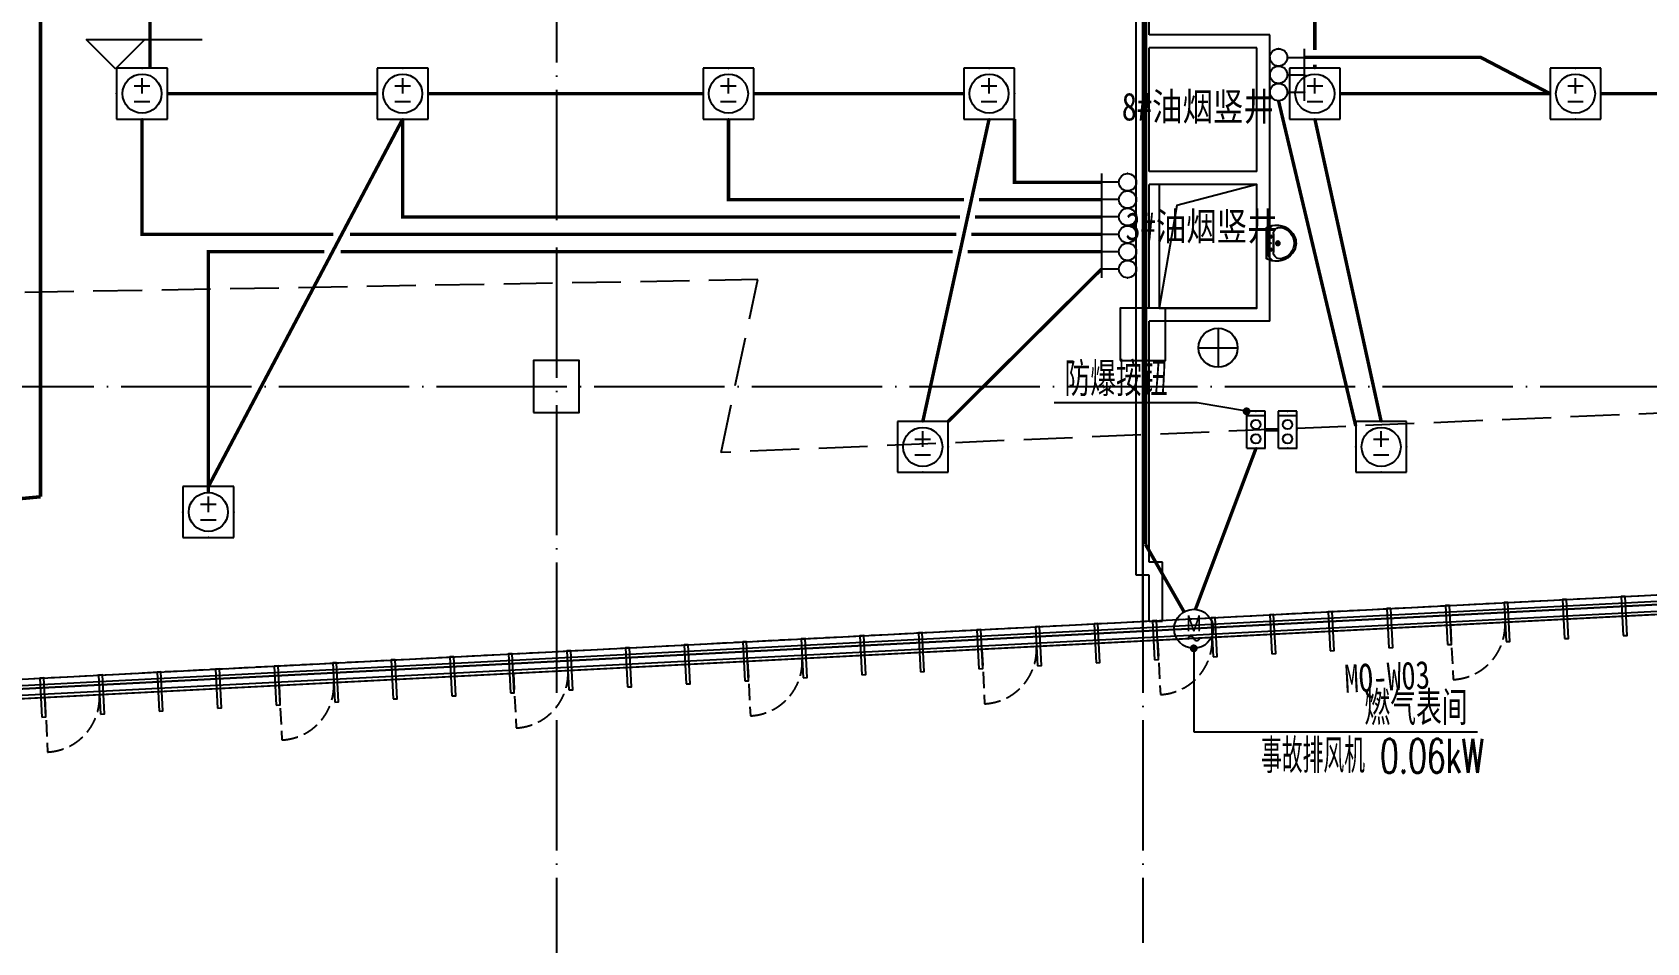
# Model space of a CAD drawing. Extents: x -233336 to 840473, y -28113 to 330904.
# Drawn here: x 42356 to 67134, y 80555 to 94540 of the extents above; entities that cross this region are included whole.
import ezdxf
from ezdxf.enums import TextEntityAlignment as Align
from ezdxf.xclip import XClip

# ---------------------------------------------------------------- set-up
doc = ezdxf.new("R2010")
doc.units = 0
doc.header["$LTSCALE"] = 1000
doc.header["$XCLIPFRAME"] = 2
for name, pattern in [('104-14# 核心筒$0$DOTE', [2.42, 2, -0.2, 0.02, -0.2]), ('14#楼幕墙$0$DASH', [0.35, 0.25, -0.1]), ('DASH', [0.35, 0.25, -0.1]), ('X-104 14#平面$0$$0$DASH', [0.35, 0.25, -0.1]), ('X-104 14#平面$0$109 3#平面$0$DASH', [0.35, 0.25, -0.1])]:
    doc.linetypes.add(name, pattern=pattern)
doc.layers.get('0').update_dxf_attribs({"linetype": 'CONTINUOUS'})
doc.layers.get('Defpoints').update_dxf_attribs({"linetype": 'CONTINUOUS'})
for name, color, linetype in [('104-14# 核心筒$0$01-标注_轴线坐标', 8, 'CONTINUOUS'), ('104-14# 核心筒$0$A_AXIS-轴线', 8, '104-14# 核心筒$0$DOTE'), ('104-14# 核心筒$0$A_STR-砼柱', 8, 'CONTINUOUS'), ('14#楼幕墙$0$A-C_玻璃幕墙', 8, 'CONTINUOUS'), ('14#楼幕墙$0$A-C_窗', 8, 'CONTINUOUS'), ('EQUIP-动力', 80, 'CONTINUOUS'), ('EQUIP-照明', 80, 'CONTINUOUS'), ('WIRE-动力控制', 160, 'DASH'), ('WIRE-插座', 160, 'CONTINUOUS'), ('X-104 14#平面$0$01-标注_标高', 8, 'CONTINUOUS'), ('X-104 14#平面$0$02-TEXT_标注', 9, 'CONTINUOUS'), ('X-104 14#平面$0$02-TEXT_门窗', 9, 'CONTINUOUS'), ('X-104 14#平面$0$A-C_玻璃幕墙', 8, 'CONTINUOUS'), ('X-104 14#平面$0$A-I_卫-洁具', 8, 'CONTINUOUS'), ('X-104 14#平面$0$A-SUR_吊顶', 8, 'CONTINUOUS'), ('X-104 14#平面$0$A-TECH_结构', 8, 'CONTINUOUS'), ('X-104 14#平面$0$A_STR-砌块墙', 7, 'CONTINUOUS'), ('X-104 14#平面$0$DUCT-新风管立管', 3, 'CONTINUOUS')]:
    doc.layers.add(name, color=color, linetype=linetype)
doc.layers.add('2019.06.25燃气表间不打印', color=7, linetype='CONTINUOUS', plot=False)
doc.layers.add('X-104 14#平面$0$000套内', color=8, linetype='CONTINUOUS', lineweight=30)
doc.styles.add('_TEL_DIM', font='ROMANS2', dxfattribs={"width": 0.8, "height": 3.5, "bigfont": 'HZDF2'})
doc.styles.get("Standard").update_dxf_attribs({"font": 'GBENOR', "bigfont": 'GBCBIG'})
doc.styles.add('X-104 14#平面$0$_TCH_WINDOW', font='STXIHEI.TTF', dxfattribs={"width": 0.75, "height": 3.5})
doc.styles.add('X-104 14#平面$0$Standard', font='STXIHEI.TTF', dxfattribs={"width": 0.8})

# ---------------------------------------------------------------- blocks, each defined once
blk = doc.blocks.new('$equip$00001811')
blk.add_circle((0, 0), 0.5)
for centre, radius, start, end in [((-0.073, -0.273), 0.0768, 17.2272, 184.2164), ((0.073, -0.227), 0.0769, 197.2591, 5.1179)]:
    blk.add_arc(centre, radius, start, end)
at = {"color": 7, "style": '_TEL_DIM'}
blk.add_attdef('$TEXT$', text='', height=0.4, dxfattribs=at).set_placement((0.001, 0.137), align=Align.MIDDLE_CENTER)
at = {"color": 7, "style": '_TEL_DIM', "flags": 1}
blk.add_attdef('A', text='', height=0.00002, dxfattribs=at).set_placement((0, 0), align=Align.MIDDLE_CENTER)
blk = doc.blocks.new('14#楼幕墙$0$A$C103B1A8E')
blk.add_lwpolyline([(0, 0), (60, 0), (60, 600), (0, 600)], close=True)
blk = doc.blocks.new('14#楼幕墙$0$A$C09283E46')
at = {"rotation": 0.4546658823147814}
for p in [(18901, -3818), (19801, -3811), (20701, -3804), (21601, -3797), (22501, -3789), (23401, -3782), (24301, -3775), (25201, -3768), (26101, -3761), (1802, -3953), (2701, -3946), (3601, -3938), (4501, -3931), (5401, -3924), (6301, -3917), (7201, -3910), (8101, -3903), (9001, -3896), (9901, -3889), (10801, -3882), (11701, -3875), (12601, -3868), (13501, -3860), (14401, -3853), (15301, -3846), (16201, -3839), (17101, -3832), (18001, -3825)]:
    blk.add_blockref('14#楼幕墙$0$A$C103B1A8E', p, dxfattribs=at)
blk = doc.blocks.new('14#楼幕墙$0$A$C2CD63A88')
at = {"linetype": '14#楼幕墙$0$DASH'}
blk.add_lwpolyline([(0, 670), (0, -170)], dxfattribs=at)
blk.add_arc((0, 670), 840, 270, 0, dxfattribs=at)
blk = doc.blocks.new('14#楼幕墙')
at = {"layer": '14#楼幕墙$0$A-C_玻璃幕墙'}
for p, q in [((40200, 84502), (83848, 86753)), ((39904, 84237), (83846, 86503)), ((40081, 84396), (83848, 86653)), ((39845, 84184), (83846, 86453))]:
    blk.add_line(p, q, dxfattribs=at)
at = {"layer": '14#楼幕墙$0$A-C_玻璃幕墙', "rotation": 2.499999999999448}
blk.add_blockref('14#楼幕墙$0$A$C09283E46', (40532, 87891), dxfattribs=at)
at = {"layer": '14#楼幕墙$0$A-C_窗', "rotation": 2.951784843777751}
for p in [(59661, 84536), (64155, 84767), (56964, 84395), (53369, 84210), (46179, 83839), (49774, 84024), (42583, 83654)]:
    blk.add_blockref('14#楼幕墙$0$A$C2CD63A88', p, dxfattribs=at)
blk = doc.blocks.new('_FZHK')
blk.add_lwpolyline([(-0.5, -0.5), (0.5, -0.5), (0.5, 0.5), (-0.5, 0.5)], close=True)
blk = doc.blocks.new('104-14# 核心筒')
at = {"layer": '104-14# 核心筒$0$01-标注_轴线坐标'}
blk.add_line((50400, 80554.9), (50400, 76054.9), dxfattribs=at)
at = {"layer": '104-14# 核心筒$0$A_AXIS-轴线'}
for p, q in [((50400, 139633.6), (50400, 80554.9)), ((59400, 139633.6), (59400, 80554.9)), ((-9520, 89100), (68400, 89100))]:
    blk.add_line(p, q, dxfattribs=at)
at = {"layer": '104-14# 核心筒$0$A_STR-砼柱', "xscale": 700, "yscale": 800, "zscale": 800}
for p in [(59400, 89900), (50400, 89100)]:
    blk.add_blockref('_FZHK', p, dxfattribs=at)
blk = doc.blocks.new('X-104 14#平面$0$rqg')
at = {"color": 3}
for p, q in [((0, 300), (0, -300)), ((-300, 0), (300, 0))]:
    blk.add_line(p, q, dxfattribs=at)
blk.add_circle((0, 0), 300, dxfattribs=at)
blk = doc.blocks.new('X-104 14#平面$0$$lvtry$00000178')
at = {"color": 0}
for p, q in [((-238, 0), (238, 0)), ((-214, -36), (-272, -91)), ((-180, -23), (180, -23)), ((-142, -105), (140, -105)), ((140, -105), (-142, -105)), ((216, -37), (268, -91))]:
    blk.add_line(p, q, dxfattribs=at)
blk.add_lwpolyline([(-104, -430, 0.224698), (110, -425, 0.348046), (269, -79), (239, 0), (-241, 0), (-271, -79, 0.356844)], format="xyb", close=True, dxfattribs=at)
for centre, radius in [((-100, -65), 16.3), ((1, -172), 31.6), ((100, -65), 16.3)]:
    blk.add_circle(centre, radius, dxfattribs=at)
at = {"color": 0, "lineweight": 13}
blk.add_circle((1, -172), 23, dxfattribs=at)
at = {"color": 0}
for centre, radius, start, end in [((-142, -205), 100, 90, 190.5602), ((-1, -179), 243, 190.5602, 349.4398), ((-180, -73), 50, 90, 133.181), ((140, -205), 100, 349.4398, 90), ((180, -73), 50, 44.5607, 90)]:
    blk.add_arc(centre, radius, start, end, dxfattribs=at)
for p in [(0, -65), (1, -172)]:
    blk.add_point(p, dxfattribs=at)
blk = doc.blocks.new('X-104 14#平面')
at = {"layer": 'X-104 14#平面$0$000套内'}
for points in [[(23450, 85694.7), (23450, 95600), (26550, 95600), (26550, 96800), (32300, 96800), (32300, 96700), (41500, 96700), (41500, 105700), (36000, 105700), (36000, 110450), (50400, 110450), (50400, 96800), (59400, 96800), (59400, 85343.1), (40022.3, 84342.9), (40355.1, 86432.8), (23450, 85694.7)], [(77400, 110450), (77400, 86272.2), (59400, 85343.1), (59400, 96800), (51400, 96800), (51400, 98800), (50400, 98800), (50400, 110450)]]:
    blk.add_lwpolyline(points, close=True, dxfattribs=at)
at = {"layer": 'X-104 14#平面$0$01-标注_标高'}
for p, q in [((43634.8, 93979.6), (43184.8, 94429.6)), ((43184.8, 94429.6), (44961.5, 94429.6)), ((43634.8, 93979.6), (44084.8, 94429.6))]:
    blk.add_line(p, q, dxfattribs=at)
at = {"layer": 'X-104 14#平面$0$A-C_玻璃幕墙'}
blk.add_lwpolyline([(109062.3, 84667.9), (119297.3, 99814.5), (117562.9, 100200.5), (120741.8, 127894.6), (99426.9, 133825), (92631.2, 109400), (86987.2, 109400), (86987.2, 110600), (8392.2, 110600), (5688.7, 97881.2), (-2733.6, 99671.4), (-6009.8, 84258.3), (40178.1, 86274.9), (39845.1, 84183.6), (83845.6, 86452.5)], close=True, dxfattribs=at)
at = {"layer": 'X-104 14#平面$0$A-SUR_吊顶', "linetype": 'X-104 14#平面$0$109 3#平面$0$DASH', "ltscale": 3}
blk.add_lwpolyline([(82466.9, 86681.8), (83499.8, 89365.9), (52926.6, 88084.7), (53491, 90739.8), (17309.3, 90108.2), (22065.4, 106694.6), (62738.3, 107720), (62307.5, 106691.2), (92309.4, 108057.1)], dxfattribs=at)
at = {"layer": 'X-104 14#平面$0$A-TECH_结构', "linetype": 'X-104 14#平面$0$$0$DASH'}
blk.add_lwpolyline([(120414.6, 127674.3), (99635.5, 133455.6), (96317.6, 121532.1), (85624.2, 124507.3), (87140.3, 129956.4), (83582.3, 130946.3), (66456.4, 115400), (609.3, 115400), (8.3, 112572.3), (4214.3, 111678.3), (1409.8, 98484.1), (-2502.5, 99315.7), (-5635.8, 84574.9), (40532.1, 86590.6), (40199.6, 84502.3), (83848.5, 86753.1), (108910.7, 84979.4), (118802, 99617.3), (117234.1, 99966.3)], close=True, dxfattribs=at)
at = {"layer": 'X-104 14#平面$0$A_STR-砌块墙'}
for p, q in [((59500, 94500), (59500, 96900)), ((59300, 94400), (59300, 96700)), ((61350, 94500), (59500, 94500)), ((61350, 92300), (61350, 94500)), ((59300, 92300), (59300, 94400)), ((59500, 92400), (59500, 94300)), ((61150, 94300), (59500, 94300)), ((61150, 92400), (61150, 94300)), ((59300, 90200), (59300, 92300)), ((61150, 92400), (59500, 92400)), ((61150, 92200), (59500, 92200)), ((59500, 90300), (59500, 92200)), ((61150, 90300), (61150, 92200)), ((61350, 90100), (61350, 92300)), ((59300, 86200), (59300, 90200)), ((61150, 90300), (59500, 90300)), ((59500, 86400), (59500, 90100)), ((61350, 90100), (59500, 90100)), ((59700, 86400), (59500, 86400)), ((59700, 85492.4), (59700, 86400)), ((59500, 86200), (59300, 86200)), ((59500, 85492.4), (59500, 86200)), ((59500, 85492.4), (59700, 85492.4))]:
    blk.add_line(p, q, dxfattribs=at)
at = {"layer": 'X-104 14#平面$0$DUCT-新风管立管'}
blk.add_lwpolyline([(61150, 92200), (59650, 92200), (59650, 90300), (61150, 90300), (61150, 92200), (59921.7, 91878), (59650, 90300)], dxfattribs=at)
ref = blk.add_blockref('104-14# 核心筒', (0, 0))
XClip(ref).set_block_clipping_path([(-38664.3623821461, -25500), (139216.5485069363, 330900)])
blk.add_blockref('14#楼幕墙', (0, 0))
at = {"layer": 'Defpoints'}
blk.add_blockref('X-104 14#平面$0$rqg', (60554.9, 89693.4), dxfattribs=at)
at = {"layer": 'X-104 14#平面$0$A-I_卫-洁具', "yscale": -1, "rotation": 270.0000000000007}
blk.add_blockref('X-104 14#平面$0$$lvtry$00000178', (61300, 91300.1), dxfattribs=at)
at = {"layer": 'X-104 14#平面$0$02-TEXT_标注', "style": 'X-104 14#平面$0$Standard', "width": 0.8}
for s, p in [('8#油烟竖井', (59076.9, 93184)), ('3#油烟竖井', (59133.6, 91345.2))]:
    blk.add_text(s, height=428.14, dxfattribs=at).set_placement(p)
at = {"layer": 'X-104 14#平面$0$02-TEXT_门窗', "style": 'X-104 14#平面$0$_TCH_WINDOW', "width": 0.75}
blk.add_text('MQ-W03', height=428.14, rotation=2.9519, dxfattribs=at).set_placement((62506.5, 84394.7))
blk = doc.blocks.new('$equip$00001344')
for p, q in [((0.65, 0.65), (-0.65, 0.65)), ((-0.65, 0.65), (-0.65, -0.65)), ((0.65, -0.65), (0.65, 0.65)), ((-0.2, 0.2), (0.2, 0.2)), ((0, 0), (0, 0.4)), ((-0.2, -0.2), (0.2, -0.2)), ((-0.65, -0.65), (0.65, -0.65))]:
    blk.add_line(p, q)
blk.add_circle((0, 0), 0.5)
for p in [(0, 0.65), (-0.65, 0), (0.65, 0), (0, -0.65)]:
    blk.add_point(p)
at = {"flags": 9}
blk.add_attdef('A', (0, 0), '', height=0.00002, dxfattribs=at)
blk = doc.blocks.new('$equip$00002672')
for p, q in [((0.222, 0.889), (-0.222, 0.889)), ((0, 0.444), (0, 0.889))]:
    blk.add_line(p, q)
blk.add_circle((0, 0.222), 0.222)
for p in [(0, 0.889), (-0.222, 0.222), (0, 0), (0.222, 0.222)]:
    blk.add_point(p)
at = {"color": 7, "style": '_TEL_DIM', "flags": 1}
for tag in ['A', 'REMARK']:
    blk.add_attdef(tag, text='', height=0.00002, dxfattribs=at).set_placement((0, 0), align=Align.MIDDLE_CENTER)
blk = doc.blocks.new('$equip$00001234')
for p, q in [((0.707, 0.714), (-0.707, 0.714)), ((-0.707, 0.707), (-0.707, -0.007)), ((0.542, 0.714), (0.542, 0)), ((0.707, 0), (0.707, 0.714)), ((-0.707, 0), (0.707, 0))]:
    blk.add_line(p, q)
for centre in [(-0.35, 0.357), (0.2, 0.357)]:
    blk.add_circle(centre, 0.179)
at = {"layer": 'EQUIP-照明'}
for p in [(0, 0.714), (-0.707, 0.35), (0, 0), (0.707, 0.357)]:
    blk.add_point(p, dxfattribs=at)
at = {"layer": 'EQUIP-照明', "flags": 9}
blk.add_attdef('A', (0, 0), '', height=0.00002, dxfattribs=at)

msp = doc.modelspace()

# ---------------------------------------------------------------- linework, layer by layer
at = {"layer": '2019.06.25燃气表间不打印'}
for p, q in [((60232.2, 88845.5), (58040.4, 88845.5)), ((60992.6, 88717.5), (60232.2, 88845.5)), ((60182.1, 85076.7), (60182.1, 83792.3)), ((60182.1, 83792.3), (64536.3, 83792.3))]:
    msp.add_line(p, q, dxfattribs=at)
at = {"layer": '2019.06.25燃气表间不打印', "const_width": 52.5}
for points in [[(42482.1, 107014), (42482.1, 90131.3)], [(59441.6, 96018), (59441.6, 86672.8)], [(42482.1, 90131.3), (42482.1, 87404.7)], [(61278.3, 88432.6), (61478.3, 88432.6)], [(60207.7, 85675.6), (61138.3, 88151.8)], [(42482.1, 87404.7), (24531.3, 85723)], [(59441.6, 86672.8), (60033.3, 85637.2)]]:
    msp.add_lwpolyline(points, dxfattribs=at)
at = {"layer": '2019.06.25燃气表间不打印', "const_width": 60}
for points in [[(61022.2, 88712.6, 1), (60963, 88722.5, 1)], [(60182.1, 85106.7, 1), (60182.1, 85046.7, 1)]]:
    msp.add_lwpolyline(points, format="xyb", close=True, dxfattribs=at)
at = {"layer": 'WIRE-动力控制', "color": 160, "const_width": 52.5}
for points in [[(65650.8, 93597.1), (64586.1, 94153.8), (61883.3, 94153.8)], [(62668.1, 88492.9), (61483.3, 93487.2)], [(46977.8, 91435.9), (44040.8, 91435.9), (44040.8, 93207.1)], [(56596.2, 91702.5), (48040.8, 91702.5), (48040.8, 93207.1)], [(56654.6, 91969.2), (53040.8, 91969.2), (53040.8, 93207.1)], [(58766.7, 92235.9), (57430.8, 92235.9), (57430.8, 93207.1)], [(58766.7, 91969.2), (56884.9, 91969.2)], [(58766.7, 91702.5), (56826.5, 91702.5)], [(56537.8, 91435.9), (47232.3, 91435.9)], [(58766.7, 91435.9), (56768.1, 91435.9)], [(45058.1, 87471), (45058.1, 91169.2), (46837, 91169.2)], [(47091.4, 91169.2), (56479.4, 91169.2)], [(58766.7, 91169.2), (56709.7, 91169.2)], [(56413.5, 88561), (58766.7, 90902.5)]]:
    msp.add_lwpolyline(points, dxfattribs=at)
at = {"layer": 'WIRE-插座', "color": 160, "const_width": 52.5}
for points in [[(44160.8, 93987.1), (44160.8, 99612.9)], [(62040.8, 94266.3), (62040.8, 98578.3), (51500, 98578.3), (51185.5, 98860)], [(62040.8, 93987.1), (62040.8, 94041.3)], [(44430.8, 93597.1), (47650.8, 93597.1)], [(48430.8, 93597.1), (52650.8, 93597.1)], [(53430.8, 93597.1), (56650.8, 93597.1)], [(62430.8, 93597.1), (65650.8, 93597.1)], [(66430.8, 93597.1), (70650.8, 93597.1)], [(48040.8, 93207.1), (45058.1, 87561)], [(57040.8, 93207.1), (56023.5, 88561)], [(63058.1, 88561), (62040.8, 93207.1)]]:
    msp.add_lwpolyline(points, dxfattribs=at)

# ---------------------------------------------------------------- block references
msp.add_blockref('X-104 14#平面', (0, 0))
at = {"layer": '2019.06.25燃气表间不打印', "xscale": 400, "yscale": 400, "zscale": 400, "rotation": 90.00000000000091}
for p in [(61278.3, 88434.7), (61764, 88434.7)]:
    msp.add_blockref('$equip$00001234', p, dxfattribs=at)
at = {"layer": '2019.06.25燃气表间不打印', "xscale": 600, "yscale": 600, "zscale": 600}
msp.add_blockref('$equip$00001811', (60182.1, 85376.7, 3000), dxfattribs=at).add_auto_attribs({'$TEXT$': 'M'})
at = {"layer": 'EQUIP-动力', "color": 80, "xscale": 600, "yscale": 600, "zscale": 600}
for p in [(44040.8, 93597.1), (48040.8, 93597.1), (53040.8, 93597.1), (57040.8, 93597.1), (62040.8, 93597.1), (66040.8, 93597.1), (56023.5, 88171), (63058.1, 88171), (45058.1, 87171)]:
    msp.add_blockref('$equip$00001344', p, dxfattribs=at)
at = {"layer": 'EQUIP-照明', "color": 80, "xscale": 600, "yscale": 600, "zscale": 600}
for p, rotation in [((61350, 94153.8), 270), ((61350, 93887.2), 270), ((61350, 93620.5), 270), ((59300, 92235.9), 90), ((59300, 91969.2), 90), ((59300, 91702.5), 90), ((59300, 91435.9), 90), ((59300, 91169.2), 90), ((59300, 90902.5), 90)]:
    msp.add_blockref('$equip$00002672', p, dxfattribs=dict(at, rotation=rotation))

# ---------------------------------------------------------------- texts
at = {"layer": '2019.06.25燃气表间不打印', "color": 7, "style": '_TEL_DIM'}
for s, height, width, p in [('防爆按钮', 520.87, 0.8, (58197.9, 88950.5)), ('燃气表间', 520.87, 0.8, (62801.4, 83897.3)), ('事故排风机 0.06kW', 525, 0.64, (61214, 83162.3))]:
    msp.add_text(s, height=height, dxfattribs=dict(at, width=width)).set_placement(p)

doc.saveas('drawing.dxf')
